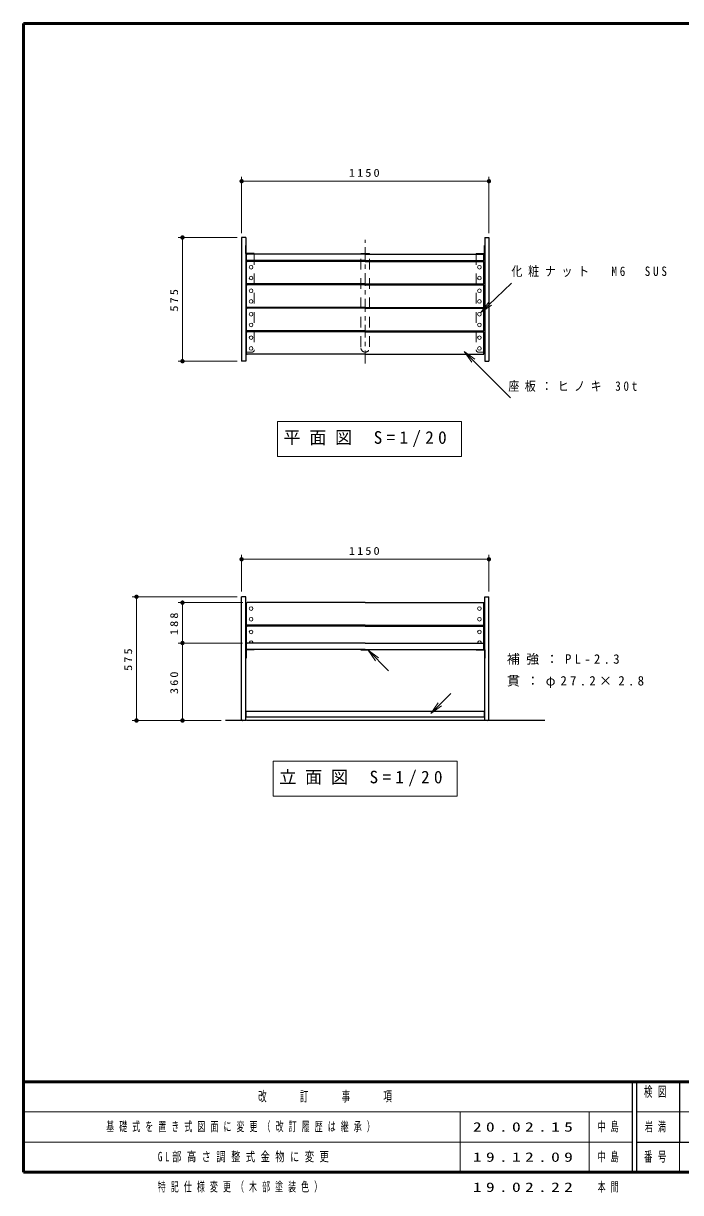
# Model space of a CAD drawing. Units: millimetres on the paper, scale 1:20. Extents: x -385 to 0, y -5 to 267.
# Drawn here: x -385 to -232.2, y -4.7 to 267 of the extents above; entities that cross this region are included whole.
import ezdxf

# ---------------------------------------------------------------- set-up
doc = ezdxf.new("R2010")
doc.units = ezdxf.units.MM
doc.linetypes.add('USER1', pattern=[4.5, 2.5, -2])
doc.linetypes.add('USER2', pattern=[6, 3, -1, 1, -1])
doc.layers.add('1_20', color=7, linetype='Continuous', lineweight=13)
doc.layers.add('NAKAMURA図枠', color=7, linetype='Continuous', lineweight=13)
doc.layers.add('図面情報', color=7, linetype='Continuous')
doc.styles.add('ＭＳ ゴシック', font='')
doc.styles.get('ＭＳ ゴシック').set_extended_font_data('MS Gothic')

# ---------------------------------------------------------------- blocks, each defined once
blk = doc.blocks.new('open_arrow')
at = {"color": 0, "linetype": 'Continuous', "lineweight": -2}
blk.add_lwpolyline([(7.5, 1.25), (0, 0), (7.5, -1.25)], dxfattribs=at)
blk = doc.blocks.new('filled_dot')
at = {"color": 0, "linetype": 'Continuous', "lineweight": -2, "const_width": 1.25}
blk.add_lwpolyline([(-0.625, 0, 1), (0.625, 0, 1)], format="xyb", close=True, dxfattribs=at)

msp = doc.modelspace()

# ---------------------------------------------------------------- linework, layer by layer
at = {"layer": '1_20'}
for p, q in [((-334.276, 218.241), (-334.276, 231.32)), ((-276.776, 218.241), (-276.776, 231.32)), ((-334.276, 230.32), (-276.776, 230.32)), ((-335.276, 217.241), (-349.013, 217.241)), ((-348.013, 188.491), (-348.013, 217.241)), ((-278.651, 199.791), (-271.564, 206.626)), ((-282.554, 190.71), (-271.787, 179.943)), ((-335.276, 188.491), (-349.013, 188.491)), ((-325.958, 174.468), (-325.958, 166.334)), ((-283.158, 174.468), (-325.958, 174.468)), ((-283.158, 166.334), (-283.158, 174.468)), ((-325.958, 166.334), (-283.158, 166.334)), ((-334.276, 134.933), (-334.276, 143.451)), ((-334.276, 142.451), (-276.776, 142.451)), ((-276.776, 134.933), (-276.776, 143.451)), ((-335.276, 133.733), (-359.702, 133.733)), ((-358.702, 104.983), (-358.702, 133.733)), ((-333.976, 132.383), (-349.013, 132.383)), ((-348.013, 122.983), (-348.013, 132.383)), ((-334.026, 122.983), (-349.013, 122.983)), ((-348.013, 104.983), (-348.013, 122.983)), ((-304.89, 121.3), (-300.138, 116.493)), ((-290.315, 106.605), (-285.647, 111.273)), ((-339.026, 104.983), (-359.702, 104.983)), ((-326.926, 95.551), (-326.926, 87.418)), ((-284.126, 95.551), (-326.926, 95.551)), ((-284.126, 87.418), (-284.126, 95.551)), ((-326.926, 87.418), (-284.126, 87.418))]:
    msp.add_line(p, q, dxfattribs=at)
at = {"layer": '1_20', "color": 1, "lineweight": 25}
for p, q in [((-334.276, 217.241), (-334.276, 188.491)), ((-333.326, 217.241), (-334.276, 217.241)), ((-333.326, 217.241), (-333.326, 188.491)), ((-277.726, 217.241), (-276.776, 217.241)), ((-277.726, 217.241), (-277.726, 188.491)), ((-276.776, 217.241), (-276.776, 188.491)), ((-333.326, 188.491), (-334.276, 188.491)), ((-277.726, 188.491), (-276.776, 188.491)), ((-333.326, 133.733), (-334.276, 133.733)), ((-334.276, 105.233), (-334.276, 133.733)), ((-333.326, 104.983), (-333.326, 133.733)), ((-277.726, 104.983), (-277.726, 133.733)), ((-277.726, 133.733), (-276.776, 133.733)), ((-276.776, 105.233), (-276.776, 133.733)), ((-334.026, 104.983), (-333.951, 104.983)), ((-277.026, 104.983), (-277.101, 104.983))]:
    msp.add_line(p, q, dxfattribs=at)
at = {"layer": '1_20', "lineweight": 25}
for p, q in [((-333.326, 215.391), (-333.211, 215.391)), ((-333.326, 213.506), (-333.326, 215.391)), ((-333.211, 213.506), (-333.211, 215.391)), ((-277.841, 213.506), (-277.841, 215.391)), ((-277.726, 215.391), (-277.841, 215.391)), ((-277.726, 213.506), (-277.726, 215.391)), ((-333.211, 214.641), (-333.326, 214.641)), ((-333.211, 214.141), (-333.326, 214.141)), ((-331.326, 213.506), (-333.211, 213.506)), ((-331.326, 213.391), (-333.211, 213.391)), ((-332.276, 213.391), (-332.276, 213.506)), ((-331.876, 213.391), (-331.876, 213.506)), ((-331.326, 213.506), (-331.326, 213.391)), ((-279.726, 213.506), (-277.841, 213.506)), ((-279.726, 213.506), (-279.726, 213.391)), ((-279.726, 213.391), (-277.841, 213.391)), ((-279.176, 213.391), (-279.176, 213.506)), ((-278.776, 213.391), (-278.776, 213.506)), ((-277.841, 214.641), (-277.726, 214.641)), ((-277.841, 214.141), (-277.726, 214.141)), ((-333.326, 121.368), (-333.326, 119.483)), ((-333.211, 120.733), (-333.326, 120.733)), ((-333.211, 120.233), (-333.326, 120.233)), ((-331.326, 121.483), (-333.211, 121.483)), ((-331.326, 121.368), (-333.211, 121.368)), ((-333.211, 121.368), (-333.211, 119.483)), ((-332.276, 121.483), (-332.276, 121.368)), ((-331.876, 121.483), (-331.876, 121.368)), ((-331.326, 121.368), (-331.326, 121.483)), ((-279.726, 121.368), (-279.726, 121.483)), ((-279.726, 121.483), (-277.841, 121.483)), ((-279.726, 121.368), (-277.841, 121.368)), ((-279.176, 121.483), (-279.176, 121.368)), ((-278.776, 121.483), (-278.776, 121.368)), ((-277.841, 121.368), (-277.841, 119.483)), ((-277.841, 120.733), (-277.726, 120.733)), ((-277.841, 120.233), (-277.726, 120.233)), ((-277.726, 121.368), (-277.726, 119.483)), ((-333.326, 119.483), (-333.211, 119.483)), ((-277.726, 119.483), (-277.841, 119.483)), ((-333.326, 104.983), (-338.026, 104.983)), ((-263.79, 104.983), (-333.101, 104.983))]:
    msp.add_line(p, q, dxfattribs=at)
at = {"layer": '1_20', "color": 70, "lineweight": 25}
msp.add_line((-333.326, 213.621), (-333.326, 215.161), dxfattribs=at)
at = {"layer": '1_20', "linetype": 'USER2'}
msp.add_line((-305.526, 187.966), (-305.526, 216.716), dxfattribs=at)
at = {"layer": '1_20', "color": 40, "lineweight": 25}
for p, q in [((-333.126, 212.041), (-333.126, 213.241)), ((-305.526, 213.391), (-332.976, 213.391)), ((-306.526, 213.506), (-304.526, 213.506)), ((-305.526, 213.391), (-278.076, 213.391)), ((-277.926, 212.041), (-277.926, 213.241)), ((-305.526, 211.891), (-332.976, 211.891)), ((-305.526, 211.891), (-278.076, 211.891)), ((-305.526, 122.983), (-332.976, 122.983)), ((-305.526, 122.983), (-278.076, 122.983)), ((-305.526, 121.483), (-332.976, 121.483)), ((-305.526, 121.483), (-278.076, 121.483))]:
    msp.add_line(p, q, dxfattribs=at)
at = {"layer": '1_20', "color": 2, "linetype": 'USER1'}
for p, q in [((-331.326, 213.391), (-331.326, 191.091)), ((-306.526, 191.791), (-306.526, 213.391)), ((-304.526, 191.791), (-304.526, 213.391)), ((-279.726, 213.391), (-279.726, 191.091)), ((-331.826, 190.591), (-333.326, 190.591)), ((-279.226, 190.591), (-277.726, 190.591))]:
    msp.add_line(p, q, dxfattribs=at)
at = {"layer": '1_20', "color": 2, "lineweight": 25}
for p, q in [((-306.526, 213.391), (-306.526, 213.506)), ((-304.526, 213.391), (-304.526, 213.506)), ((-333.326, 132.133), (-333.126, 132.133)), ((-277.726, 132.133), (-277.926, 132.133)), ((-331.326, 126.933), (-331.326, 127.133)), ((-279.726, 126.933), (-279.726, 127.133)), ((-306.526, 121.483), (-306.526, 121.368)), ((-306.526, 121.368), (-304.526, 121.368)), ((-304.526, 121.483), (-304.526, 121.368)), ((-333.326, 105.483), (-333.326, 119.483)), ((-333.326, 105.733), (-333.326, 107.233)), ((-333.211, 107.233), (-333.326, 107.233)), ((-333.211, 105.733), (-333.211, 107.233)), ((-333.211, 107.163), (-277.841, 107.163)), ((-277.841, 107.233), (-277.726, 107.233)), ((-277.841, 105.733), (-277.841, 107.233)), ((-277.726, 105.733), (-277.726, 107.233)), ((-333.211, 105.733), (-333.326, 105.733)), ((-333.211, 105.803), (-277.841, 105.803)), ((-277.841, 105.733), (-277.726, 105.733))]:
    msp.add_line(p, q, dxfattribs=at)
at = {"layer": '1_20', "color": 20, "lineweight": 25}
for p, q in [((-333.126, 206.591), (-333.126, 211.541)), ((-305.526, 211.691), (-332.976, 211.691)), ((-305.526, 211.691), (-278.076, 211.691)), ((-277.926, 206.591), (-277.926, 211.541)), ((-333.126, 201.141), (-333.126, 206.091)), ((-305.526, 206.441), (-332.976, 206.441)), ((-305.526, 206.241), (-332.976, 206.241)), ((-305.526, 206.441), (-278.076, 206.441)), ((-305.526, 206.241), (-278.076, 206.241)), ((-277.926, 201.141), (-277.926, 206.091)), ((-333.126, 195.691), (-333.126, 200.641)), ((-305.526, 200.991), (-332.976, 200.991)), ((-305.526, 200.791), (-332.976, 200.791)), ((-305.526, 200.991), (-278.076, 200.991)), ((-305.526, 200.791), (-278.076, 200.791)), ((-277.926, 195.691), (-277.926, 200.641)), ((-333.126, 190.241), (-333.126, 195.191)), ((-305.526, 195.541), (-332.976, 195.541)), ((-305.526, 195.341), (-332.976, 195.341)), ((-305.526, 195.541), (-278.076, 195.541)), ((-305.526, 195.341), (-278.076, 195.341)), ((-277.926, 190.241), (-277.926, 195.191)), ((-305.526, 190.091), (-332.976, 190.091)), ((-305.526, 190.091), (-278.076, 190.091)), ((-333.126, 127.283), (-333.126, 132.233)), ((-305.526, 132.383), (-332.976, 132.383)), ((-305.526, 132.383), (-278.076, 132.383)), ((-277.926, 127.283), (-277.926, 132.233)), ((-333.126, 121.633), (-333.126, 126.783)), ((-305.526, 127.133), (-332.976, 127.133)), ((-305.526, 126.933), (-332.976, 126.933)), ((-305.526, 127.133), (-278.076, 127.133)), ((-305.526, 126.933), (-278.076, 126.933)), ((-277.926, 121.633), (-277.926, 126.783))]:
    msp.add_line(p, q, dxfattribs=at)
at = {"layer": '1_20'}
for centre in [(-332.076, 210.316), (-278.976, 210.316), (-332.076, 207.816), (-278.976, 207.816), (-332.076, 204.866), (-278.976, 204.866), (-332.076, 202.366), (-278.976, 202.366), (-332.076, 199.416), (-278.976, 199.416), (-332.076, 196.916), (-278.976, 196.916), (-332.076, 193.966), (-278.976, 193.966), (-332.076, 191.466), (-278.976, 191.466), (-332.076, 131.008), (-278.976, 131.008), (-332.076, 128.508), (-278.976, 128.508), (-332.076, 125.558), (-278.976, 125.558)]:
    msp.add_circle(centre, 0.425, dxfattribs=at)
at = {"layer": '1_20', "lineweight": 25}
for centre, start, end in [((-333.211, 213.506), 180, 270), ((-277.841, 213.506), 270, 0), ((-333.211, 121.368), 90, 180), ((-277.841, 121.368), 0, 90)]:
    msp.add_arc(centre, 0.115, start, end, dxfattribs=at)
at = {"layer": '1_20', "color": 40, "lineweight": 25}
for centre, start, end in [((-332.976, 213.241), 90, 180), ((-332.976, 212.041), 180, 270), ((-278.076, 213.241), 0, 90), ((-278.076, 212.041), 270, 0), ((-332.976, 122.833), 90, 180), ((-278.076, 122.833), 0, 90)]:
    msp.add_arc(centre, 0.15, start, end, dxfattribs=at)
at = {"layer": '1_20', "color": 20, "lineweight": 25}
for centre, start, end in [((-332.976, 211.541), 90, 180), ((-278.076, 211.541), 0, 90), ((-332.976, 206.591), 180, 270), ((-278.076, 206.591), 270, 0), ((-332.976, 206.091), 90, 180), ((-278.076, 206.091), 0, 90), ((-332.976, 201.141), 180, 270), ((-278.076, 201.141), 270, 0), ((-332.976, 200.641), 90, 180), ((-278.076, 200.641), 0, 90), ((-332.976, 195.691), 180, 270), ((-278.076, 195.691), 270, 0), ((-332.976, 195.191), 90, 180), ((-278.076, 195.191), 0, 90), ((-332.976, 190.241), 180, 270), ((-278.076, 190.241), 270, 0), ((-332.976, 132.233), 90, 180), ((-278.076, 132.233), 0, 90), ((-332.976, 127.283), 180, 270), ((-332.976, 126.783), 90, 180), ((-278.076, 127.283), 270, 0), ((-278.076, 126.783), 0, 90), ((-332.976, 121.633), 180, 270), ((-278.076, 121.633), 270, 0)]:
    msp.add_arc(centre, 0.15, start, end, dxfattribs=at)
at = {"layer": '1_20', "color": 2, "linetype": 'USER1'}
for centre, radius, start, end in [((-333.096, 190.571), 0.23, 262.50528, 270), ((-331.826, 191.091), 0.5, 270, 0), ((-305.526, 191.591), 1, 180, 0), ((-279.226, 191.091), 0.5, 180, 270), ((-277.956, 190.571), 0.23, 270, 277.49472)]:
    msp.add_arc(centre, radius, start, end, dxfattribs=at)
at = {"layer": '1_20'}
for centre in [(-332.076, 123.058), (-278.976, 123.058)]:
    msp.add_arc(centre, 0.425, 349.83575, 190.16425, dxfattribs=at)
at = {"layer": '1_20', "color": 1, "lineweight": 25}
for centre, start, end in [((-334.026, 105.233), 180, 270), ((-277.026, 105.233), 270, 0)]:
    msp.add_arc(centre, 0.25, start, end, dxfattribs=at)
at = {"layer": 'NAKAMURA図枠', "lineweight": 50}
for p, q in [((-385, 267), (-385, 0)), ((0, 267), (-385, 267)), ((-385, 21), (0, 21)), ((-385, 0), (0, 0))]:
    msp.add_line(p, q, dxfattribs=at)
at = {"layer": 'NAKAMURA図枠', "color": 211, "lineweight": 25}
for p, q in [((-243.5, 21), (-243.5, 0)), ((-242.5, 21), (-242.5, 0)), ((-232.5, 21), (-232.5, 7)), ((-242.5, 7), (0, 7))]:
    msp.add_line(p, q, dxfattribs=at)
at = {"layer": 'NAKAMURA図枠'}
for p, q in [((-385, 14), (-243.5, 14)), ((-283.5, 14), (-283.5, 0)), ((-253.5, 14), (-253.5, 0)), ((-242.5, 14), (-187.5, 14)), ((-385, 7), (-243.5, 7)), ((-232.5, 7), (-232.5, 0))]:
    msp.add_line(p, q, dxfattribs=at)

# ---------------------------------------------------------------- block references
at = {"layer": '1_20', "xscale": 0.4, "yscale": 0.4}
for p in [(-334.276, 230.32), (-334.276, 142.451)]:
    msp.add_blockref('filled_dot', p, dxfattribs=at)
for name, p, rotation in [('filled_dot', (-276.776, 230.32), 180), ('filled_dot', (-348.013, 217.241), 270), ('open_arrow', (-278.651, 199.791), 44), ('open_arrow', (-282.554, 190.71), 315), ('filled_dot', (-348.013, 188.491), 90), ('filled_dot', (-276.776, 142.451), 180), ('filled_dot', (-358.702, 133.733), 270), ('filled_dot', (-348.013, 132.383), 270), ('filled_dot', (-348.013, 122.983), 270), ('filled_dot', (-348.013, 122.983), 90), ('open_arrow', (-304.89, 121.3), 314.7), ('open_arrow', (-290.315, 106.605), 45), ('filled_dot', (-358.702, 104.983), 90), ('filled_dot', (-348.013, 104.983), 90)]:
    msp.add_blockref(name, p, dxfattribs=dict(at, rotation=rotation))

# ---------------------------------------------------------------- texts
at = {"layer": '1_20', "style": 'ＭＳ ゴシック'}
for s, insert, char_height, attachment_point in [('\\T1.33;\\W1.15;1150', (-305.526, 231.32), 1.833, 8), ('\\T1.52;\\W0.85;化粧ナット\u3000M6\u3000SUS', (-271.544, 209.276), 2.199, 4), ('\\T1.5;\\W0.85;座板：ヒノキ\\~30t', (-272.258, 182.593), 2.199, 4), ('\\T1.5;平面図\\~S=1/20', (-324.558, 170.401), 2.933, 4), ('\\T1.33;\\W1.15;1150', (-305.526, 143.451), 1.833, 8), ('\\T1.5;補強：PL-2.3', (-272.612, 119.143), 2.199, 4), ('\\T1.5;貫：φ27.2×2.8', (-272.578, 113.923), 2.199, 4), ('\\T1.5;立面図\\~S=1/20', (-325.526, 91.485), 2.933, 4)]:
    msp.add_mtext(s, dxfattribs=dict(at, insert=insert, char_height=char_height, attachment_point=attachment_point))
at = {"layer": '1_20', "char_height": 1.833, "attachment_point": 8, "rotation": 90, "style": 'ＭＳ ゴシック'}
for s, insert in [('\\T1.33;\\W1.15;575', (-349.013, 202.866)), ('\\T1.33;\\W1.15;188', (-349.013, 127.683)), ('\\T1.33;\\W1.15;575', (-359.702, 119.358)), ('\\T1.33;\\W1.15;360', (-349.013, 113.983))]:
    msp.add_mtext(s, dxfattribs=dict(at, insert=insert))
at = {"layer": 'NAKAMURA図枠', "color": 4, "char_height": 2.346, "style": 'ＭＳ ゴシック'}
for s, insert, attachment_point in [('\\T1.64;\\W0.6;改\u3000\u3000訂\u3000\u3000事\u3000\u3000項', (-314.25, 17.5), 5), ('\\T1.64;\\W0.6;検図', (-237.5, 19.9), 2), ('\\T1.64;\\W0.6;番号', (-237.5, 3.5), 5)]:
    msp.add_mtext(s, dxfattribs=dict(at, insert=insert, attachment_point=attachment_point))
at = {"layer": '図面情報', "char_height": 2.199, "style": 'ＭＳ ゴシック'}
for s, insert, attachment_point in [('\\T1.64;\\W0.6;基礎式を置き式図面に変更（改訂履歴は継承）', (-365.75, 10.5), 4), ('\\T1.5;\\W1.35;20.02.15', (-280.5, 10.5), 4), ('\\T1.64;\\W0.6;中島', (-251.5, 10.5), 4), ('\\T1.64;\\W0.6;岩満', (-237.5, 10.5), 5), ('\\T1.59;\\W0.7;GL部高さ調整式金物に変更', (-353.75, 3.5), 4), ('\\T1.5;\\W1.35;19.12.09', (-280.5, 3.5), 4), ('\\T1.64;\\W0.6;中島', (-251.5, 3.5), 4), ('\\T1.64;\\W0.6;特記仕様変更（木部塗装色）', (-353.75, -3.5), 4), ('\\T1.5;\\W1.35;19.02.22', (-280.5, -3.5), 4), ('\\T1.64;\\W0.6;本間', (-251.5, -3.5), 4)]:
    msp.add_mtext(s, dxfattribs=dict(at, insert=insert, attachment_point=attachment_point))

doc.saveas('drawing.dxf')
